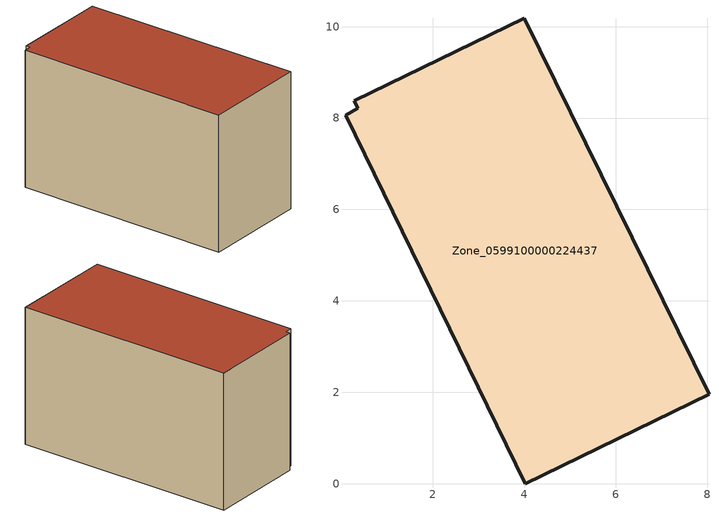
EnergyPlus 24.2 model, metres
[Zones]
Zone_0599100000224437
 floor ground (C_G): 4.02,0 0.09,8.06 0.35,8.21 0.28,8.38 3.99,10.18 8.04,1.96 z0
 wall outside (C_F): 4.02,0 8.04,1.96 3.99,10.18 0.28,8.38 0.35,8.21 0.09,8.06 4.02,0 z0:5.7
 roof outside (C_R): 0.09,8.06 4.02,0 8.04,1.96 3.99,10.18 0.28,8.38 0.35,8.21 z5.7
[BUILDING]
Pand.0599100000224437: North Axis=0; Terrain=City; Loads Convergence Tolerance Value=0.04; Temperature Convergence Tolerance Value=0.4; Solar Distribution=FullExterior; Maximum Number of Warmup Days=25; Minimum Number of Warmup Days=1
[Site:Location]
Rotterdam.The.Hague.AP_ZH_NLD Design_Conditions: Latitude=51.96; Longitude=4.45; Time Zone=1; Elevation=-4.5
[SITE:GROUNDTEMPERATURE:BUILDINGSURFACE]
18, 18, 18, 18, 18, 18, 18, 18, 18, 18, 18, 18
[MATERIAL] Thermal Absorptance=0.9; Solar Absorptance=0.7; Visible Absorptance=0.7
Name | Roughness | Thickness | Conductivity | Density | Specific Heat
G.TI.1946-1964 | MediumSmooth | 0.15 | 1 | 540 | 1210
F.TI.1946-1964 | Rough | 0.3 | 0.857143 | 1920 | 840
R.TI.1946-1964 | MediumRough | 0.2 | 0.277778 | 1500 | 1000
[CONSTRUCTION]
C_G: G.TI.1946-1964
C_F: F.TI.1946-1964
C_R: R.TI.1946-1964
[ZONE]
Zone_0599100000224437: Type=1; Multiplier=1; Ceiling Height=Autocalculate; Volume=Autocalculate; Floor Area=autocalculate; Part of Total Floor Area=Yes
[ZONEINFILTRATION:DESIGNFLOWRATE]
Infil_Zone_0599100000224437: Zone or ZoneList or Space or SpaceList=Zone_0599100000224437; Schedule=AlwaysOn; Design Flow Rate Calculation Method=Flow/Area; Flow Rate per Floor Area=0.003; Constant Term Coefficient=1; Temperature Term Coefficient=0; Velocity Term Coefficient=0; Velocity Squared Term Coefficient=0
[HVACTEMPLATE:ZONE:IDEALLOADSAIRSYSTEM]
Zone_0599100000224437: Maximum Heating Supply Air Temperature=50; Minimum Cooling Supply Air Temperature=13; Maximum Heating Supply Air Humidity Ratio=0.0156; Minimum Cooling Supply Air Humidity Ratio=0.0077; Heating Limit=NoLimit; Cooling Limit=NoLimit; Dehumidification Control Type=ConstantSensibleHeatRatio; Cooling Sensible Heat Ratio=0.7; Dehumidification Setpoint=60; Humidification Control Type=None; Humidification Setpoint=30; Outdoor Air Method=None; Outdoor Air Flow Rate per Person=0.00944; Outdoor Air Flow Rate per Zone Floor Area=0; Outdoor Air Flow Rate per Zone=0; Demand Controlled Ventilation Type=None; Outdoor Air Economizer Type=NoEconomizer; Heat Recovery Type=None; Sensible Heat Recovery Effectiveness=0.7; Latent Heat Recovery Effectiveness=0.65
[ZONECONTROL:THERMOSTAT]
ThermostatControl_Zone_0599100000224437: Zone or ZoneList=Zone_0599100000224437; Control Type Schedule=DualSetpointControlType; Control 1=Thermostat_Zone_0599100000224437; Temperature Difference Between Cutout And Setpoint=0
[THERMOSTATSETPOINT:DUALSETPOINT]
Thermostat_Zone_0599100000224437: Heating Setpoint Temperature Schedule=HeatingSetpoint_Zone_0599100000224437; Cooling Setpoint Temperature Schedule=CoolingSetpoint_Zone_0599100000224437
[SCHEDULE:COMPACT]
HeatingSetpoint_Zone_0599100000224437: Through: 12/31, For: AllDays, Until: 24:00, 21
CoolingSetpoint_Zone_0599100000224437: Through: 12/31, For: AllDays, Until: 24:00, 24
DualSetpointControlType: Through: 12/31, For: AllDays, Until: 24:00, 4
AlwaysOn: Through: 12/31, For: AllDays, Until: 24:00, 1
